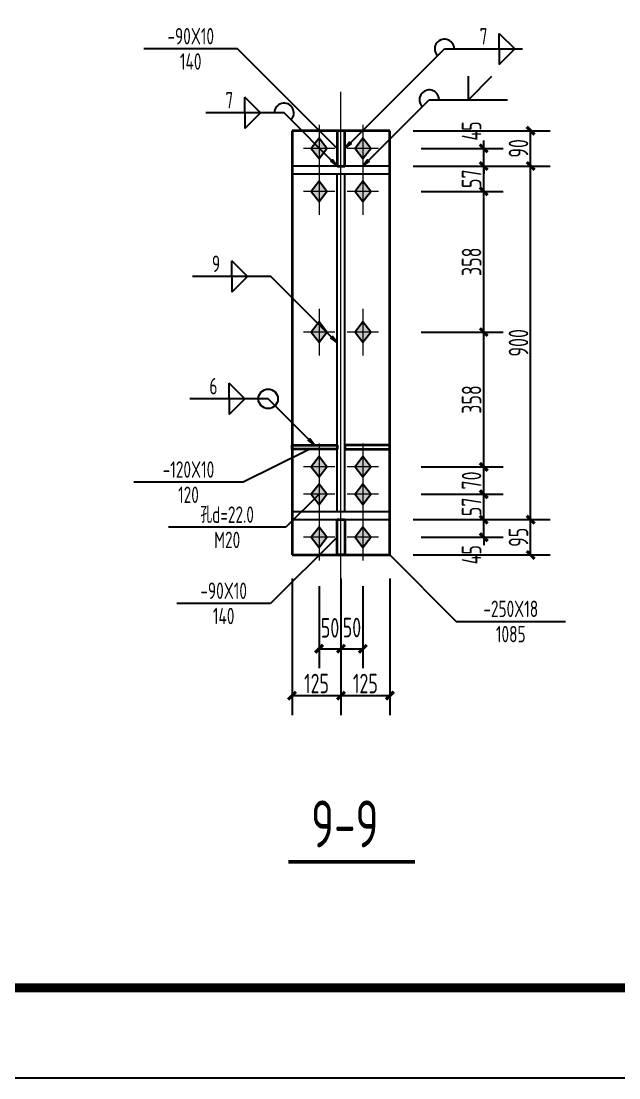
# Model space of a CAD drawing. Extents: x 69728788 to 150676229, y 15322671 to 43663798.
# Drawn here: x 75163779 to 75171422, y 19729393 to 19742910 of the extents above; entities that cross this region are included whole.
import ezdxf
from ezdxf.enums import TextEntityAlignment as Align

# ---------------------------------------------------------------- set-up
doc = ezdxf.new("R2010")
doc.units = 0
doc.header["$LTSCALE"] = 1000
doc.header["$MEASUREMENT"] = 0
doc.linetypes.add('线型6', pattern=[8.75, 5, -1.25, 1.25, -1.25])
doc.layers.get('0').update_dxf_attribs({"linetype": 'CONTINUOUS'})
doc.layers.get('DEFPOINTS').update_dxf_attribs({"linetype": 'CONTINUOUS'})
for name, color, linetype in [('10', 7, 'CONTINUOUS'), ('PUB_TITLE', 4, 'CONTINUOUS'), ('尺寸标注', 253, 'CONTINUOUS'), ('焊缝标注', 253, 'CONTINUOUS'), ('螺栓孔标注', 253, 'CONTINUOUS'), ('钢板标注', 253, 'CONTINUOUS')]:
    doc.layers.add(name, color=color, linetype=linetype)
doc.layers.add('20', color=2, linetype='CONTINUOUS', lineweight=35)
doc.styles.add('PkpmHz', font='Pkpmeng', dxfattribs={"width": 0.7, "bigfont": 'hztxt'})
doc.styles.add('TSSD_Rein', font='atssdeng.shx', dxfattribs={"width": 0.7, "bigfont": 'atssdchn.shx'})
doc.dimstyles.new('Pkpm_1.00', dxfattribs={"dimtxt": 250, "dimasz": 100, "dimexe": 250, "dimexo": 0.0625, "dimgap": 30, "dimtad": 1, "dimdec": 0, "dimrnd": 5, "dimzin": 0, "dimdsep": 46, "dimtxsty": 'PkpmHz', "dimblk1": 'ARCHTICK', "dimblk2": 'ARCHTICK', "dimsah": 1, "dimcen": 0.09, "dimadec": 0, "dimazin": 0, "dimtfac": 1, "dimtdec": 0, "dimtmove": 2, "dimatfit": 1, "dimfxl": 1, "dimtolj": 1, "dimtzin": 0, "dimarcsym": 0})

# ---------------------------------------------------------------- blocks, each defined once
blk = doc.blocks.new('_ArchTick')
at = {"color": 0, "linetype": 'ByBlock', "const_width": 0.4}
blk.add_lwpolyline([(-0.5, -0.5), (0.5, 0.5)], dxfattribs=at)
blk = doc.blocks.new('*D1194')
at = {"layer": 'DEFPOINTS', "color": 0, "linetype": 'Continuous'}
for p in [(75168494, 19741282), (75169694, 19741282), (75168494, 19741057)]:
    blk.add_point(p, dxfattribs=at)
at = {"layer": '尺寸标注', "color": 0, "linetype": 'Continuous', "lineweight": -2}
for p, q in [((75169694, 19741282), (75169694, 19741382)), ((75168894, 19741282), (75169944, 19741282)), ((75169694, 19741057), (75169694, 19741282)), ((75168894, 19741057), (75169944, 19741057)), ((75169694, 19741057), (75169694, 19740957))]:
    blk.add_line(p, q, dxfattribs=at)
at = {"layer": '尺寸标注', "color": 0, "linetype": 'Continuous', "lineweight": -2, "xscale": 100, "yscale": 100, "zscale": 100}
for p, rotation in [((75169694, 19741282), 270), ((75169694, 19741057), 90)]:
    blk.add_blockref('_ArchTick', p, dxfattribs=dict(at, rotation=rotation))
at = {"layer": '尺寸标注', "color": 0, "linetype": 'Continuous', "insert": (75169539, 19741505), "char_height": 250, "attachment_point": 5, "rotation": 90, "style": 'PkpmHz'}
blk.add_mtext('\\A1;45', dxfattribs=at)
blk = doc.blocks.new('*D1195')
at = {"layer": 'DEFPOINTS', "color": 0, "linetype": 'Continuous'}
for p in [(75168494, 19741057), (75169694, 19741057), (75168494, 19740732)]:
    blk.add_point(p, dxfattribs=at)
at = {"layer": '尺寸标注', "color": 0, "linetype": 'Continuous', "lineweight": -2}
for p, q in [((75168894, 19741057), (75169944, 19741057)), ((75169694, 19740732), (75169694, 19741057)), ((75168894, 19740732), (75169944, 19740732))]:
    blk.add_line(p, q, dxfattribs=at)
at = {"layer": '尺寸标注', "color": 0, "linetype": 'Continuous', "lineweight": -2, "xscale": 100, "yscale": 100, "zscale": 100}
for p, rotation in [((75169694, 19741057), 90), ((75169694, 19740732), 270)]:
    blk.add_blockref('_ArchTick', p, dxfattribs=dict(at, rotation=rotation))
at = {"layer": '尺寸标注', "color": 0, "linetype": 'Continuous', "insert": (75169539, 19740894), "char_height": 250, "attachment_point": 5, "rotation": 90, "style": 'PkpmHz'}
blk.add_mtext('\\A1;57', dxfattribs=at)
blk = doc.blocks.new('*D1196')
at = {"layer": 'DEFPOINTS', "color": 0, "linetype": 'Continuous'}
for p in [(75168494, 19736534), (75169694, 19736534), (75168494, 19736309)]:
    blk.add_point(p, dxfattribs=at)
at = {"layer": '尺寸标注', "color": 0, "linetype": 'Continuous', "lineweight": -2}
for p, q in [((75169694, 19736534), (75169694, 19736634)), ((75168894, 19736534), (75169944, 19736534)), ((75169694, 19736309), (75169694, 19736534)), ((75168894, 19736309), (75169944, 19736309)), ((75169694, 19736309), (75169694, 19736209))]:
    blk.add_line(p, q, dxfattribs=at)
at = {"layer": '尺寸标注', "color": 0, "linetype": 'Continuous', "lineweight": -2, "xscale": 100, "yscale": 100, "zscale": 100}
for p, rotation in [((75169694, 19736534), 270), ((75169694, 19736309), 90)]:
    blk.add_blockref('_ArchTick', p, dxfattribs=dict(at, rotation=rotation))
at = {"layer": '尺寸标注', "color": 0, "linetype": 'Continuous', "insert": (75169539, 19736085), "char_height": 250, "attachment_point": 5, "rotation": 90, "style": 'PkpmHz'}
blk.add_mtext('\\A1;45', dxfattribs=at)
blk = doc.blocks.new('*D1197')
at = {"layer": 'DEFPOINTS', "color": 0, "linetype": 'Continuous'}
for p in [(75168494, 19736859), (75169694, 19736859), (75168494, 19736534)]:
    blk.add_point(p, dxfattribs=at)
at = {"layer": '尺寸标注', "color": 0, "linetype": 'Continuous', "lineweight": -2}
for p, q in [((75168894, 19736859), (75169944, 19736859)), ((75169694, 19736534), (75169694, 19736859)), ((75168894, 19736534), (75169944, 19736534))]:
    blk.add_line(p, q, dxfattribs=at)
at = {"layer": '尺寸标注', "color": 0, "linetype": 'Continuous', "lineweight": -2, "xscale": 100, "yscale": 100, "zscale": 100}
for p, rotation in [((75169694, 19736859), 90), ((75169694, 19736534), 270)]:
    blk.add_blockref('_ArchTick', p, dxfattribs=dict(at, rotation=rotation))
at = {"layer": '尺寸标注', "color": 0, "linetype": 'Continuous', "insert": (75169539, 19736697), "char_height": 250, "attachment_point": 5, "rotation": 90, "style": 'PkpmHz'}
blk.add_mtext('\\A1;57', dxfattribs=at)
blk = doc.blocks.new('*D1198')
at = {"layer": 'DEFPOINTS', "color": 0, "linetype": 'Continuous'}
for p in [(75168494, 19737209), (75169694, 19737209), (75168494, 19736859)]:
    blk.add_point(p, dxfattribs=at)
at = {"layer": '尺寸标注', "color": 0, "linetype": 'Continuous', "lineweight": -2}
for p, q in [((75168894, 19737209), (75169944, 19737209)), ((75169694, 19736859), (75169694, 19737209)), ((75168894, 19736859), (75169944, 19736859))]:
    blk.add_line(p, q, dxfattribs=at)
at = {"layer": '尺寸标注', "color": 0, "linetype": 'Continuous', "lineweight": -2, "xscale": 100, "yscale": 100, "zscale": 100}
for p, rotation in [((75169694, 19737209), 90), ((75169694, 19736859), 270)]:
    blk.add_blockref('_ArchTick', p, dxfattribs=dict(at, rotation=rotation))
at = {"layer": '尺寸标注', "color": 0, "linetype": 'Continuous', "insert": (75169539, 19737034), "char_height": 250, "attachment_point": 5, "rotation": 90, "style": 'PkpmHz'}
blk.add_mtext('\\A1;70', dxfattribs=at)
blk = doc.blocks.new('*D1199')
at = {"layer": 'DEFPOINTS', "color": 0, "linetype": 'Continuous'}
for p in [(75168494, 19740732), (75169694, 19740732), (75168494, 19738932)]:
    blk.add_point(p, dxfattribs=at)
at = {"layer": '尺寸标注', "color": 0, "linetype": 'Continuous', "lineweight": -2}
for p, q in [((75168894, 19740732), (75169944, 19740732)), ((75169694, 19738932), (75169694, 19740732)), ((75168894, 19738932), (75169944, 19738932))]:
    blk.add_line(p, q, dxfattribs=at)
at = {"layer": '尺寸标注', "color": 0, "linetype": 'Continuous', "lineweight": -2, "xscale": 100, "yscale": 100, "zscale": 100}
for p, rotation in [((75169694, 19740732), 90), ((75169694, 19738932), 270)]:
    blk.add_blockref('_ArchTick', p, dxfattribs=dict(at, rotation=rotation))
at = {"layer": '尺寸标注', "color": 0, "linetype": 'Continuous', "insert": (75169539, 19739832), "char_height": 250, "attachment_point": 5, "rotation": 90, "style": 'PkpmHz'}
blk.add_mtext('\\A1;358', dxfattribs=at)
blk = doc.blocks.new('*D1200')
at = {"layer": 'DEFPOINTS', "color": 0, "linetype": 'Continuous'}
for p in [(75168494, 19738932), (75169694, 19738932), (75168494, 19737209)]:
    blk.add_point(p, dxfattribs=at)
at = {"layer": '尺寸标注', "color": 0, "linetype": 'Continuous', "lineweight": -2}
for p, q in [((75168894, 19738932), (75169944, 19738932)), ((75169694, 19737209), (75169694, 19738932)), ((75168894, 19737209), (75169944, 19737209))]:
    blk.add_line(p, q, dxfattribs=at)
at = {"layer": '尺寸标注', "color": 0, "linetype": 'Continuous', "lineweight": -2, "xscale": 100, "yscale": 100, "zscale": 100}
for p, rotation in [((75169694, 19738932), 90), ((75169694, 19737209), 270)]:
    blk.add_blockref('_ArchTick', p, dxfattribs=dict(at, rotation=rotation))
at = {"layer": '尺寸标注', "color": 0, "linetype": 'Continuous', "insert": (75169539, 19738070), "char_height": 250, "attachment_point": 5, "rotation": 90, "style": 'PkpmHz'}
blk.add_mtext('\\A1;358', dxfattribs=at)
blk = doc.blocks.new('*D1201')
at = {"layer": 'DEFPOINTS', "color": 0, "linetype": 'Continuous'}
for p in [(75167589, 19736082), (75167869, 19736082), (75167869, 19734882)]:
    blk.add_point(p, dxfattribs=at)
at = {"layer": '尺寸标注', "color": 0, "linetype": 'Continuous', "lineweight": -2}
for p, q in [((75167589, 19735682), (75167589, 19734632)), ((75167869, 19735682), (75167869, 19734632)), ((75167589, 19734882), (75167869, 19734882))]:
    blk.add_line(p, q, dxfattribs=at)
at = {"layer": '尺寸标注', "color": 0, "linetype": 'Continuous', "lineweight": -2, "xscale": 100, "yscale": 100, "zscale": 100, "rotation": 180}
blk.add_blockref('_ArchTick', (75167589, 19734882), dxfattribs=at)
at = {"layer": '尺寸标注', "color": 0, "linetype": 'Continuous', "lineweight": -2, "xscale": 100, "yscale": 100, "zscale": 100}
blk.add_blockref('_ArchTick', (75167869, 19734882), dxfattribs=at)
at = {"layer": '尺寸标注', "color": 0, "linetype": 'Continuous', "insert": (75167729, 19735149), "char_height": 250, "attachment_point": 5, "style": 'PkpmHz'}
blk.add_mtext('\\A1;50', dxfattribs=at)
blk = doc.blocks.new('*D1202')
at = {"layer": 'DEFPOINTS', "color": 0, "linetype": 'Continuous'}
for p in [(75167869, 19736082), (75168149, 19736082), (75168149, 19734882)]:
    blk.add_point(p, dxfattribs=at)
at = {"layer": '尺寸标注', "color": 0, "linetype": 'Continuous', "lineweight": -2}
for p, q in [((75167869, 19735682), (75167869, 19734632)), ((75168149, 19735682), (75168149, 19734632)), ((75167869, 19734882), (75168149, 19734882))]:
    blk.add_line(p, q, dxfattribs=at)
at = {"layer": '尺寸标注', "color": 0, "linetype": 'Continuous', "lineweight": -2, "xscale": 100, "yscale": 100, "zscale": 100, "rotation": 180}
blk.add_blockref('_ArchTick', (75167869, 19734882), dxfattribs=at)
at = {"layer": '尺寸标注', "color": 0, "linetype": 'Continuous', "lineweight": -2, "xscale": 100, "yscale": 100, "zscale": 100}
blk.add_blockref('_ArchTick', (75168149, 19734882), dxfattribs=at)
at = {"layer": '尺寸标注', "color": 0, "linetype": 'Continuous', "insert": (75168009, 19735153), "char_height": 250, "attachment_point": 5, "style": 'PkpmHz'}
blk.add_mtext('\\A1;50', dxfattribs=at)
blk = doc.blocks.new('*D1203')
at = {"layer": 'DEFPOINTS', "color": 0, "linetype": 'Continuous'}
for p in [(75167244, 19736082), (75167869, 19736082), (75167869, 19734282)]:
    blk.add_point(p, dxfattribs=at)
at = {"layer": '尺寸标注', "color": 0, "linetype": 'Continuous', "lineweight": -2}
for p, q in [((75167244, 19735782), (75167244, 19734032)), ((75167869, 19735782), (75167869, 19734032)), ((75167244, 19734282), (75167869, 19734282))]:
    blk.add_line(p, q, dxfattribs=at)
at = {"layer": '尺寸标注', "color": 0, "linetype": 'Continuous', "lineweight": -2, "xscale": 100, "yscale": 100, "zscale": 100, "rotation": 180}
blk.add_blockref('_ArchTick', (75167244, 19734282), dxfattribs=at)
at = {"layer": '尺寸标注', "color": 0, "linetype": 'Continuous', "lineweight": -2, "xscale": 100, "yscale": 100, "zscale": 100}
blk.add_blockref('_ArchTick', (75167869, 19734282), dxfattribs=at)
at = {"layer": '尺寸标注', "color": 0, "linetype": 'Continuous', "insert": (75167556, 19734437), "char_height": 250, "attachment_point": 5, "style": 'PkpmHz'}
blk.add_mtext('\\A1;125', dxfattribs=at)
blk = doc.blocks.new('*D1204')
at = {"layer": 'DEFPOINTS', "color": 0, "linetype": 'Continuous'}
for p in [(75167869, 19736082), (75168494, 19736082), (75168494, 19734282)]:
    blk.add_point(p, dxfattribs=at)
at = {"layer": '尺寸标注', "color": 0, "linetype": 'Continuous', "lineweight": -2}
for p, q in [((75167869, 19735782), (75167869, 19734032)), ((75168494, 19735782), (75168494, 19734032)), ((75167869, 19734282), (75168494, 19734282))]:
    blk.add_line(p, q, dxfattribs=at)
at = {"layer": '尺寸标注', "color": 0, "linetype": 'Continuous', "lineweight": -2, "xscale": 100, "yscale": 100, "zscale": 100, "rotation": 180}
blk.add_blockref('_ArchTick', (75167869, 19734282), dxfattribs=at)
at = {"layer": '尺寸标注', "color": 0, "linetype": 'Continuous', "lineweight": -2, "xscale": 100, "yscale": 100, "zscale": 100}
blk.add_blockref('_ArchTick', (75168494, 19734282), dxfattribs=at)
at = {"layer": '尺寸标注', "color": 0, "linetype": 'Continuous', "insert": (75168181, 19734437), "char_height": 250, "attachment_point": 5, "style": 'PkpmHz'}
blk.add_mtext('\\A1;125', dxfattribs=at)
blk = doc.blocks.new('*D1205')
at = {"layer": 'DEFPOINTS', "color": 0, "linetype": 'Continuous'}
for p in [(75168494, 19736534), (75170294, 19736534), (75168494, 19736082)]:
    blk.add_point(p, dxfattribs=at)
at = {"layer": '尺寸标注', "color": 0, "linetype": 'Continuous', "lineweight": -2}
for p, q in [((75168794, 19736534), (75170544, 19736534)), ((75170294, 19736082), (75170294, 19736534)), ((75168794, 19736082), (75170544, 19736082))]:
    blk.add_line(p, q, dxfattribs=at)
at = {"layer": '尺寸标注', "color": 0, "linetype": 'Continuous', "lineweight": -2, "xscale": 100, "yscale": 100, "zscale": 100}
for p, rotation in [((75170294, 19736534), 90), ((75170294, 19736082), 270)]:
    blk.add_blockref('_ArchTick', p, dxfattribs=dict(at, rotation=rotation))
at = {"layer": '尺寸标注', "color": 0, "linetype": 'Continuous', "insert": (75170139, 19736308), "char_height": 250, "attachment_point": 5, "rotation": 90, "style": 'PkpmHz'}
blk.add_mtext('\\A1;95', dxfattribs=at)
blk = doc.blocks.new('*D1206')
at = {"layer": 'DEFPOINTS', "color": 0, "linetype": 'Continuous'}
for p in [(75168494, 19741057), (75170294, 19741057), (75168494, 19736534)]:
    blk.add_point(p, dxfattribs=at)
at = {"layer": '尺寸标注', "color": 0, "linetype": 'Continuous', "lineweight": -2}
for p, q in [((75168794, 19741057), (75170544, 19741057)), ((75170294, 19736534), (75170294, 19741057)), ((75168794, 19736534), (75170544, 19736534))]:
    blk.add_line(p, q, dxfattribs=at)
at = {"layer": '尺寸标注', "color": 0, "linetype": 'Continuous', "lineweight": -2, "xscale": 100, "yscale": 100, "zscale": 100}
for p, rotation in [((75170294, 19741057), 90), ((75170294, 19736534), 270)]:
    blk.add_blockref('_ArchTick', p, dxfattribs=dict(at, rotation=rotation))
at = {"layer": '尺寸标注', "color": 0, "linetype": 'Continuous', "insert": (75170139, 19738795), "char_height": 250, "attachment_point": 5, "rotation": 90, "style": 'PkpmHz'}
blk.add_mtext('\\A1;900', dxfattribs=at)
blk = doc.blocks.new('*D1207')
at = {"layer": 'DEFPOINTS', "color": 0, "linetype": 'Continuous'}
for p in [(75168494, 19741507), (75170294, 19741507), (75168494, 19741057)]:
    blk.add_point(p, dxfattribs=at)
at = {"layer": '尺寸标注', "color": 0, "linetype": 'Continuous', "lineweight": -2}
for p, q in [((75168794, 19741507), (75170544, 19741507)), ((75170294, 19741057), (75170294, 19741507)), ((75168794, 19741057), (75170544, 19741057))]:
    blk.add_line(p, q, dxfattribs=at)
at = {"layer": '尺寸标注', "color": 0, "linetype": 'Continuous', "lineweight": -2, "xscale": 100, "yscale": 100, "zscale": 100}
for p, rotation in [((75170294, 19741507), 90), ((75170294, 19741057), 270)]:
    blk.add_blockref('_ArchTick', p, dxfattribs=dict(at, rotation=rotation))
at = {"layer": '尺寸标注', "color": 0, "linetype": 'Continuous', "insert": (75170139, 19741282), "char_height": 250, "attachment_point": 5, "rotation": 90, "style": 'PkpmHz'}
blk.add_mtext('\\A1;90', dxfattribs=at)

msp = doc.modelspace()

# ---------------------------------------------------------------- hatches: boundary and pattern name
at = {"layer": '10'}
for points in [[(75167589, 19741411.6), (75167489, 19741281.6), (75167589, 19741151.6), (75167689, 19741281.6)], [(75168149, 19741411.6), (75168049, 19741281.6), (75168149, 19741151.6), (75168249, 19741281.6)], [(75167589, 19740861.6), (75167489, 19740731.6), (75167589, 19740601.6), (75167689, 19740731.6)], [(75168149, 19740861.6), (75168049, 19740731.6), (75168149, 19740601.6), (75168249, 19740731.6)], [(75167589, 19739061.6), (75167489, 19738931.6), (75167589, 19738801.6), (75167689, 19738931.6)], [(75168149, 19739061.6), (75168049, 19738931.6), (75168149, 19738801.6), (75168249, 19738931.6)], [(75167589, 19737339.1), (75167489, 19737209.1), (75167589, 19737079.1), (75167689, 19737209.1)], [(75168149, 19737339.1), (75168049, 19737209.1), (75168149, 19737079.1), (75168249, 19737209.1)], [(75167589, 19736989.1), (75167489, 19736859.1), (75167589, 19736729.1), (75167689, 19736859.1)], [(75168149, 19736989.1), (75168049, 19736859.1), (75168149, 19736729.1), (75168249, 19736859.1)], [(75167589, 19736439.1), (75167489, 19736309.1), (75167589, 19736179.1), (75167689, 19736309.1)], [(75168149, 19736439.1), (75168049, 19736309.1), (75168149, 19736179.1), (75168249, 19736309.1)]]:
    msp.add_hatch(color=1, dxfattribs=at).paths.add_polyline_path(points)
at = {"layer": '焊缝标注'}
for points in [[(75167919, 19741281.6), (75168000.3, 19741341.6), (75167979.1, 19741362.9)], [(75167819, 19741056.6), (75167759, 19741137.9), (75167737.7, 19741116.8)], [(75168149, 19741056.6), (75168230.3, 19741116.6), (75168209.1, 19741137.9)], [(75167819, 19738795.3), (75167759, 19738876.7), (75167737.7, 19738855.5)], [(75167531.5, 19737484.1), (75167471.5, 19737565.5), (75167450.2, 19737544.3)]]:
    msp.add_hatch(color=256, dxfattribs=at).paths.add_polyline_path(points)

# ---------------------------------------------------------------- linework, layer by layer
at = {"layer": '10', "linetype": '线型6', "lineweight": 18, "ltscale": 100}
msp.add_line((75167869, 19735581.6), (75167869, 19742006.6), dxfattribs=at)
at = {"layer": '10', "color": 9, "lineweight": 18, "ltscale": 100}
for p, q in [((75167589, 19741581.6), (75167589, 19740981.6)), ((75168149, 19741581.6), (75168149, 19740981.6)), ((75167789, 19741281.6), (75167389, 19741281.6)), ((75168349, 19741281.6), (75167949, 19741281.6)), ((75167589, 19741031.6), (75167589, 19740431.6)), ((75168149, 19741031.6), (75168149, 19740431.6)), ((75167789, 19740731.6), (75167389, 19740731.6)), ((75168349, 19740731.6), (75167949, 19740731.6)), ((75167589, 19739231.6), (75167589, 19738631.6)), ((75168149, 19739231.6), (75168149, 19738631.6)), ((75167789, 19738931.6), (75167389, 19738931.6)), ((75168349, 19738931.6), (75167949, 19738931.6)), ((75167589, 19737509.1), (75167589, 19736909.1)), ((75168149, 19737509.1), (75168149, 19736909.1)), ((75167789, 19737209.1), (75167389, 19737209.1)), ((75167589, 19737159.1), (75167589, 19736559.1)), ((75168349, 19737209.1), (75167949, 19737209.1)), ((75168149, 19737159.1), (75168149, 19736559.1)), ((75167789, 19736859.1), (75167389, 19736859.1)), ((75168349, 19736859.1), (75167949, 19736859.1)), ((75167589, 19736609.1), (75167589, 19736009.1)), ((75168149, 19736609.1), (75168149, 19736009.1)), ((75167789, 19736309.1), (75167389, 19736309.1)), ((75168349, 19736309.1), (75167949, 19736309.1))]:
    msp.add_line(p, q, dxfattribs=at)
at = {"layer": '10', "color": 3, "ltscale": 100}
for p, q in [((75168494, 19741056.6), (75167244, 19741056.6)), ((75167244, 19741056.6), (75167244, 19740956.6)), ((75168494, 19740956.6), (75168494, 19741056.6)), ((75167244, 19740956.6), (75168494, 19740956.6)), ((75167819, 19736634.1), (75167819, 19740956.6)), ((75167919, 19736634.1), (75167919, 19740956.6)), ((75168494, 19736634.1), (75167244, 19736634.1)), ((75167244, 19736634.1), (75167244, 19736534.1)), ((75168494, 19736534.1), (75168494, 19736634.1)), ((75167244, 19736534.1), (75168494, 19736534.1))]:
    msp.add_line(p, q, dxfattribs=at)
at = {"layer": '10', "color": 1, "linetype": 'Continuous'}
for points in [[(75167589, 19741411.6), (75167489, 19741281.6), (75167589, 19741151.6), (75167689, 19741281.6)], [(75168149, 19741411.6), (75168049, 19741281.6), (75168149, 19741151.6), (75168249, 19741281.6)], [(75167589, 19740861.6), (75167489, 19740731.6), (75167589, 19740601.6), (75167689, 19740731.6)], [(75168149, 19740861.6), (75168049, 19740731.6), (75168149, 19740601.6), (75168249, 19740731.6)], [(75167589, 19739061.6), (75167489, 19738931.6), (75167589, 19738801.6), (75167689, 19738931.6)], [(75168149, 19739061.6), (75168049, 19738931.6), (75168149, 19738801.6), (75168249, 19738931.6)], [(75167589, 19737339.1), (75167489, 19737209.1), (75167589, 19737079.1), (75167689, 19737209.1)], [(75168149, 19737339.1), (75168049, 19737209.1), (75168149, 19737079.1), (75168249, 19737209.1)], [(75167589, 19736989.1), (75167489, 19736859.1), (75167589, 19736729.1), (75167689, 19736859.1)], [(75168149, 19736989.1), (75168049, 19736859.1), (75168149, 19736729.1), (75168249, 19736859.1)], [(75167589, 19736439.1), (75167489, 19736309.1), (75167589, 19736179.1), (75167689, 19736309.1)], [(75168149, 19736439.1), (75168049, 19736309.1), (75168149, 19736179.1), (75168249, 19736309.1)]]:
    msp.add_lwpolyline(points, close=True, dxfattribs=at)
at = {"layer": '10', "const_width": 45}
msp.add_lwpolyline([(75167197, 19732155.9), (75168817, 19732155.9)], dxfattribs=at)
at = {"layer": '20', "ltscale": 100}
for p, q in [((75168494, 19741506.6), (75167244, 19741506.6)), ((75167244, 19741506.6), (75167244, 19736081.6)), ((75167919, 19741506.6), (75167819, 19741506.6)), ((75167819, 19741506.6), (75167819, 19741056.6)), ((75167919, 19741056.6), (75167919, 19741506.6)), ((75168494, 19736081.6), (75168494, 19741506.6)), ((75167819, 19741056.6), (75167919, 19741056.6)), ((75167244, 19737434.1), (75167244, 19737484.1)), ((75167244, 19737484.1), (75167819, 19737484.1)), ((75167819, 19737434.1), (75167244, 19737434.1)), ((75167819, 19737484.1), (75167819, 19737434.1)), ((75168494, 19737484.1), (75167919, 19737484.1)), ((75167919, 19737484.1), (75167919, 19737434.1)), ((75167919, 19737434.1), (75168494, 19737434.1)), ((75168494, 19737434.1), (75168494, 19737484.1)), ((75167819, 19736534.1), (75167919, 19736534.1)), ((75167819, 19736084.1), (75167819, 19736534.1)), ((75167919, 19736534.1), (75167919, 19736084.1)), ((75167244, 19736081.6), (75168494, 19736081.6)), ((75167919, 19736084.1), (75167819, 19736084.1))]:
    msp.add_line(p, q, dxfattribs=at)
at = {"layer": 'PUB_TITLE'}
msp.add_lwpolyline([(75107584.3, 19729392.8), (75325164.3, 19729392.8), (75325164.3, 19797702.8), (75107584.3, 19797702.8)], close=True, dxfattribs=at)
at = {"layer": 'PUB_TITLE', "const_width": 115}
msp.add_lwpolyline([(75110459.3, 19730542.8), (75324014.3, 19730542.8), (75324014.3, 19796552.8), (75110459.3, 19796552.8)], close=True, dxfattribs=at)
at = {"layer": '焊缝标注', "ltscale": 100}
for p, q in [((75169892.3, 19742753.8), (75170092.3, 19742553.8)), ((75169892.3, 19742553.8), (75169892.3, 19742753.8)), ((75167919, 19741281.6), (75169192.3, 19742553.8)), ((75169192.3, 19742553.8), (75170192.3, 19742553.8)), ((75169892.3, 19742353.8), (75170092.3, 19742553.8)), ((75169892.3, 19742553.8), (75169892.3, 19742353.8)), ((75169497.8, 19741904.8), (75169497.8, 19742204.8)), ((75169497.8, 19741904.8), (75169797.8, 19742204.8)), ((75166841, 19741736.2), (75166641, 19741936.2)), ((75166641, 19741736.2), (75166641, 19741936.2)), ((75168149, 19741056.6), (75168997.8, 19741904.8)), ((75168997.8, 19741904.8), (75169997.8, 19741904.8)), ((75167141, 19741736.2), (75166141, 19741736.2)), ((75166841, 19741736.2), (75166641, 19741536.2)), ((75166641, 19741736.2), (75166641, 19741536.2)), ((75167819, 19741056.6), (75167141, 19741736.2)), ((75166671.5, 19739644.9), (75166471.5, 19739844.9)), ((75166471.5, 19739644.9), (75166471.5, 19739844.9)), ((75166971.5, 19739644.9), (75165971.5, 19739644.9)), ((75166671.5, 19739644.9), (75166471.5, 19739444.9)), ((75166471.5, 19739644.9), (75166471.5, 19739444.9)), ((75167819, 19738795.3), (75166971.5, 19739644.9)), ((75166638.2, 19738078.8), (75166438.2, 19738278.8)), ((75166438.2, 19738078.8), (75166438.2, 19738278.8)), ((75166938.2, 19738078.8), (75165938.2, 19738078.8)), ((75166638.2, 19738078.8), (75166438.2, 19737878.8)), ((75166438.2, 19738078.8), (75166438.2, 19737878.8)), ((75167531.5, 19737484.1), (75166938.2, 19738078.8))]:
    msp.add_line(p, q, dxfattribs=at)
at = {"layer": '焊缝标注', "linetype": 'Continuous'}
for points in [[(75167919, 19741281.6), (75168000.3, 19741341.6), (75167979.1, 19741362.9)], [(75167819, 19741056.6), (75167759, 19741137.9), (75167737.7, 19741116.8)], [(75168149, 19741056.6), (75168230.3, 19741116.6), (75168209.1, 19741137.9)], [(75167819, 19738795.3), (75167759, 19738876.7), (75167737.7, 19738855.5)], [(75167531.5, 19737484.1), (75167471.5, 19737565.5), (75167450.2, 19737544.3)]]:
    msp.add_lwpolyline(points, close=True, dxfattribs=at)
at = {"layer": '焊缝标注', "ltscale": 100}
msp.add_circle((75166938.2, 19738078.8), 125, dxfattribs=at)
for centre, start, end in [((75169192.3, 19742553.8), 0, 224.97719), ((75168997.8, 19741904.8), 0, 224.97719), ((75167141, 19741736.2), 314.93155, 180)]:
    msp.add_arc(centre, 125, start, end, dxfattribs=at)
at = {"layer": '螺栓孔标注', "ltscale": 100}
for p, q in [((75167589, 19736859.1), (75167163.9, 19736435.7)), ((75167163.9, 19736435.7), (75165663.9, 19736435.7))]:
    msp.add_line(p, q, dxfattribs=at)
at = {"layer": '螺栓孔标注', "ltscale": 100, "const_width": 10}
msp.add_lwpolyline([(75167594, 19736859.1, 1), (75167584, 19736859.1, 1)], format="xyb", close=True, dxfattribs=at)
at = {"layer": '钢板标注', "ltscale": 100}
for p, q in [((75166547.7, 19742555.9), (75165347.7, 19742555.9)), ((75167819, 19741281.6), (75166547.7, 19742555.9)), ((75167469, 19737434.1), (75166618.8, 19737012.6)), ((75166618.8, 19737012.6), (75165218.8, 19737012.6)), ((75167819, 19736309.1), (75166968.8, 19735462.3)), ((75168494, 19736081.6), (75169340.1, 19735230.7)), ((75166968.8, 19735462.3), (75165768.8, 19735462.3)), ((75169340.1, 19735230.7), (75170740.1, 19735230.7))]:
    msp.add_line(p, q, dxfattribs=at)
at = {"layer": '钢板标注', "ltscale": 100, "const_width": 10}
for points in [[(75167824, 19741281.6, 1), (75167814, 19741281.6, 1)], [(75167474, 19737434.1, 1), (75167464, 19737434.1, 1)], [(75167824, 19736309.1, 1), (75167814, 19736309.1, 1)], [(75168499, 19736081.6, 1), (75168489, 19736081.6, 1)]]:
    msp.add_lwpolyline(points, format="xyb", close=True, dxfattribs=at)

# ---------------------------------------------------------------- texts
at = {"layer": '10', "style": 'TSSD_Rein', "width": 0.7}
msp.add_text('9-9', height=600, dxfattribs=at).set_placement((75167486.7, 19732341.4))
at = {"layer": '焊缝标注', "style": 'PkpmHz', "width": 0.71}
for s, p in [('7', (75169692.3, 19742610.5)), ('7', (75166441, 19741792.8)), ('9', (75166271.5, 19739701.5)), ('6', (75166238.2, 19738135.4))]:
    msp.add_text(s, height=210, dxfattribs=at).set_placement(p, align=Align.CENTER)
at = {"layer": '螺栓孔标注', "style": 'PkpmHz', "width": 0.71}
msp.add_text('孔d=22.0', height=210, dxfattribs=at).set_placement((75166413.9, 19736492.3), align=Align.CENTER)
msp.add_text('M20', height=210, dxfattribs=at).set_placement((75166413.9, 19736379.1), align=Align.TOP_CENTER)
at = {"layer": '钢板标注', "style": 'PkpmHz', "width": 0.71}
for s, p in [('-90X10', (75165947.7, 19742612.5)), ('-120X10', (75165918.8, 19737069.3)), ('-90X10', (75166368.8, 19735518.9)), ('-250X18', (75170040.1, 19735287.3))]:
    msp.add_text(s, height=210, dxfattribs=at).set_placement(p, align=Align.CENTER)
for s, p in [('140', (75165947.7, 19742499.3)), ('120', (75165918.8, 19736956)), ('140', (75166368.8, 19735405.7)), ('1085', (75170040.1, 19735174.1))]:
    msp.add_text(s, height=210, dxfattribs=at).set_placement(p, align=Align.TOP_CENTER)

# ---------------------------------------------------------------- dimensions: what is measured, and where the dimension line sits
at = {"layer": '尺寸标注', "linetype": 'Continuous'}
for base, p1, p2, picture, middle in [((75169694, 19741281.6), (75168494, 19741056.6), (75168494, 19741281.6), '*D1194', (75169538.7, 19741505.2)), ((75169694, 19736534.1), (75168494, 19736309.1), (75168494, 19736534.1), '*D1196', (75169538.7, 19736085.5))]:
    dim = msp.add_linear_dim(base=base, p1=p1, p2=p2, angle=90, text='45', dimstyle='Pkpm_1.00', override={"dimexo": 400, "dimtih": 0, "dimtoh": 0}, dxfattribs=at)
    dim.commit()
    dim.dimension.update_dxf_attribs({"geometry": picture, "text_midpoint": middle, "dimtype": 160})
for base, p1, p2, text, override, picture, middle in [((75170294, 19741506.6), (75168494, 19741056.6), (75168494, 19741506.6), '90', {"dimexo": 300, "dimtih": 0, "dimtoh": 0}, '*D1207', (75170139, 19741281.6)), ((75169694, 19741056.6), (75168494, 19740731.6), (75168494, 19741056.6), '57', {"dimexo": 400, "dimtih": 0, "dimtoh": 0}, '*D1195', (75169539, 19740894.1)), ((75170294, 19741056.6), (75168494, 19736534.1), (75168494, 19741056.6), '900', {"dimexo": 300, "dimtih": 0, "dimtoh": 0}, '*D1206', (75170139, 19738795.3)), ((75169694, 19740731.6), (75168494, 19738931.6), (75168494, 19740731.6), '358', {"dimexo": 400, "dimtih": 0, "dimtoh": 0}, '*D1199', (75169539, 19739831.6)), ((75169694, 19738931.6), (75168494, 19737209.1), (75168494, 19738931.6), '358', {"dimexo": 400, "dimtih": 0, "dimtoh": 0}, '*D1200', (75169539, 19738070.3)), ((75169694, 19737209.1), (75168494, 19736859.1), (75168494, 19737209.1), '70', {"dimexo": 400, "dimtih": 0, "dimtoh": 0}, '*D1198', (75169539, 19737034.1)), ((75169694, 19736859.1), (75168494, 19736534.1), (75168494, 19736859.1), '57', {"dimexo": 400, "dimtih": 0, "dimtoh": 0}, '*D1197', (75169539, 19736696.6)), ((75170294, 19736534.1), (75168494, 19736081.6), (75168494, 19736534.1), '95', {"dimexo": 300, "dimtih": 0, "dimtoh": 0}, '*D1205', (75170139, 19736307.8))]:
    dim = msp.add_linear_dim(base=base, p1=p1, p2=p2, angle=90, text=text, dimstyle='Pkpm_1.00', override=override, dxfattribs=at)
    dim.commit()
    dim.dimension.update_dxf_attribs({"geometry": picture, "text_midpoint": middle})
for base, p1, p2, picture, middle in [((75167869, 19734281.6), (75167244, 19736081.6), (75167869, 19736081.6), '*D1203', (75167556.5, 19734436.6)), ((75168494, 19734281.6), (75167869, 19736081.6), (75168494, 19736081.6), '*D1204', (75168181.5, 19734436.6))]:
    dim = msp.add_linear_dim(base=base, p1=p1, p2=p2, text='125', dimstyle='Pkpm_1.00', override={"dimexo": 300, "dimtih": 0, "dimtoh": 0}, dxfattribs=at)
    dim.commit()
    dim.dimension.update_dxf_attribs({"geometry": picture, "text_midpoint": middle})
for base, p1, p2, picture, middle in [((75167869, 19734881.6), (75167589, 19736081.6), (75167869, 19736081.6), '*D1201', (75167729, 19735149.4)), ((75168149, 19734881.6), (75167869, 19736081.6), (75168149, 19736081.6), '*D1202', (75168009, 19735152.5))]:
    dim = msp.add_linear_dim(base=base, p1=p1, p2=p2, text='50', dimstyle='Pkpm_1.00', override={"dimexo": 400, "dimtih": 0, "dimtoh": 0}, dxfattribs=at)
    dim.commit()
    dim.dimension.update_dxf_attribs({"geometry": picture, "text_midpoint": middle, "dimtype": 160})

doc.saveas('drawing.dxf')
